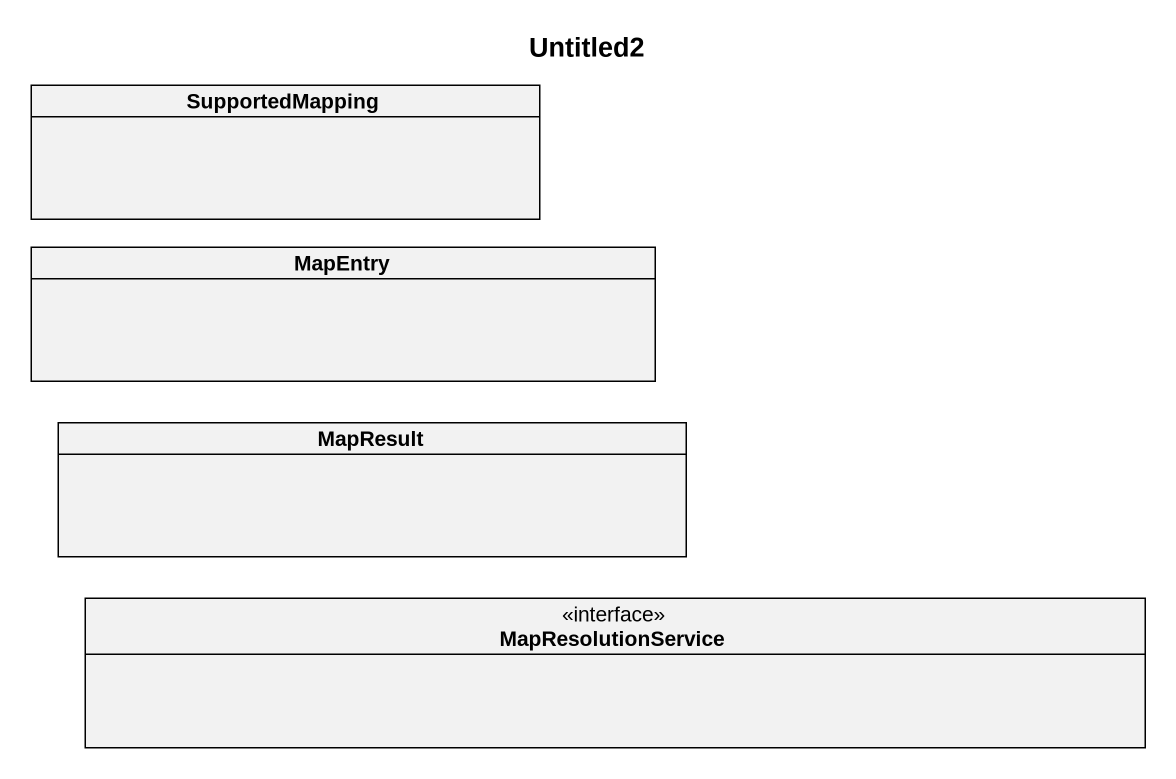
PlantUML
@startuml
title Untitled2
hide circle
hide empty members
class SupportedMapping
class MapEntry
class MapResult
interface MapResolutionService
@enduml
